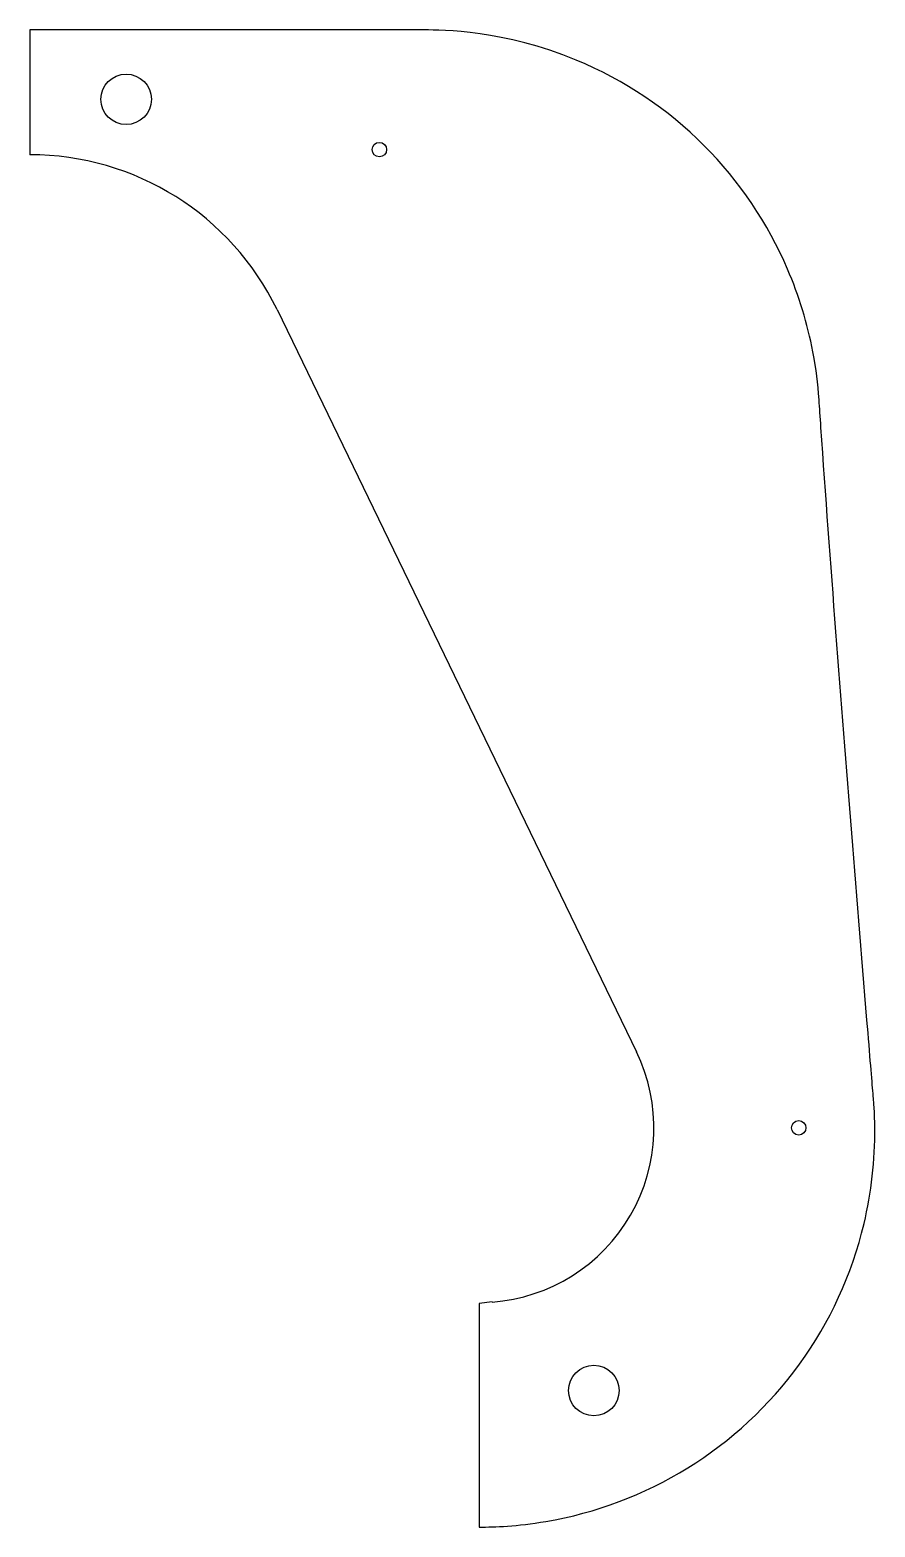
# Model space of a CAD drawing. Header units: millimetres. Extents: x 280 to 449, y -150 to 150.
import ezdxf

# ---------------------------------------------------------------- set-up
doc = ezdxf.new("R2010")
doc.units = ezdxf.units.MM
doc.layers.get('0').update_dxf_attribs({"linetype": 'CONTINUOUS'})

msp = doc.modelspace()

# ---------------------------------------------------------------- linework, layer by layer
for p, q in [((359.1, 150), (280, 150)), ((280, 150), (280, 125)), ((329.5, 93.97), (401.5, -54.75)), ((372.61, -104.9), (370, -105.23)), ((370, -105.23), (370, -150))]:
    msp.add_line(p, q)
for centre, radius in [((299.27, 136.1), 5.06), ((350, 126.02), 1.45), ((434, -70), 1.45), ((392.96, -122.65), 5.06)]:
    msp.add_circle(centre, radius)
for centre, radius, start, end in [((280, 70), 55, 25.8334, 90), ((370, -70), 35, -85.7263, 25.8334)]:
    msp.add_arc(centre, radius, start, end)
for points, knots in [([(438.07, 75.85), (437.83, 79.36), (437.54, 81.77), (435.76, 91.13), (434.07, 96.7), (427.84, 111.24), (422.2, 119.67), (407.77, 134.1), (399.12, 139.95), (375.04, 149.94), (362.53, 150), (359.1, 150)], [-441.231122, -441.231122, -441.231122, -441.231122, -440.887266, -440.887266, -440.366349, -440.366349, -439.483222, -439.483222, -438.594237, -438.594237, -437.269536, -437.269536, -437.269536, -437.269536]), ([(448.97, -64.15), (448.76, -61.66), (448.45, -57.82), (446.78, -37.61), (445.7, -24.42), (442.52, 15.23), (440.33, 43.43), (438.3, 72.51), (438.18, 74.29), (438.07, 75.85)], [-444.716011, -444.716011, -444.716011, -444.716011, -444.218196, -444.218196, -443.253725, -443.253725, -441.384254, -441.384254, -441.231122, -441.231122, -441.231122, -441.231122]), ([(370, -150), (373.18, -150), (377.48, -149.87), (393.34, -147.18), (403, -143.57), (420.45, -132.78), (428.08, -125.74), (440.23, -108.97), (444.65, -99.42), (447.08, -89.18), (448.57, -82.93), (449.29, -76.52), (449.22, -68.14), (449.21, -67.08), (448.97, -64.15)], [-11.465493, -11.465493, -11.465493, -11.465493, -9.565485, -9.565485, -6.340215, -6.340215, -3.159655, -3.159655, 0, 0, 0, 1.927486, 1.927486, 2.51318, 2.51318, 2.51318, 2.51318])]:
    msp.add_open_spline(points, degree=3, knots=knots)

doc.saveas('drawing.dxf')
